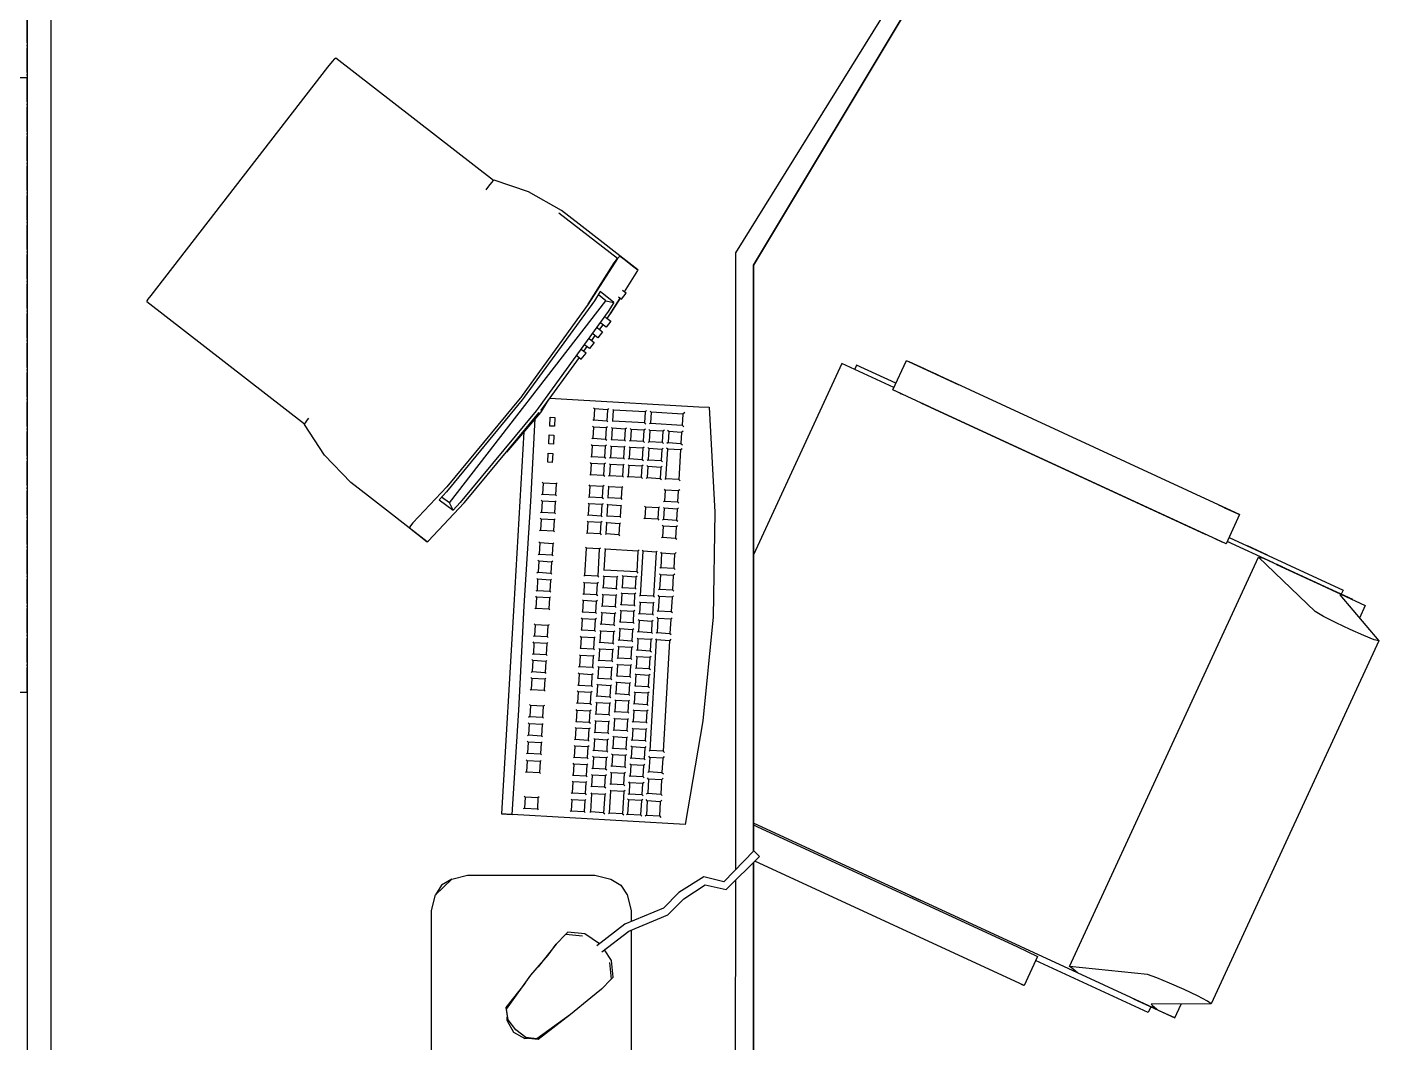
# Model space of a CAD drawing. Header units: millimetres. Extents: x -10810 to 173005, y -5940 to 37270.
# Drawn here: x 3737 to 4837, y 24105 to 24931 of the extents above; entities that cross this region are included whole.
import ezdxf

# ---------------------------------------------------------------- set-up
doc = ezdxf.new("R2010")
doc.units = ezdxf.units.MM
doc.linetypes.add('Штрих-пунктир', pattern=[24, 20, -1.5, 1, -1.5])
for name, color, linetype in [('Мебель', 130, 'Continuous'), ('Окна', 130, 'Continuous'), ('Стены', 40, 'Continuous')]:
    doc.layers.add(name, color=color, linetype=linetype)

# ---------------------------------------------------------------- blocks, each defined once
blk = doc.blocks.new('ms_34')
for p, q in [((1625.59047, 0), (-0.072024, 0)), ((1625.518368, -0.036336), (0, -0.036336)), ((24.951912, -19.634346), (1600.566246, -19.634346)), ((930.866862, -97.484784), (831.346608, -225.857166)), ((931.390428, -97.484784), (930.866862, -97.484784)), ((932.780886, -98.330214), (931.390428, -97.484784)), ((935.851764, -100.625898), (932.780886, -98.330214)), ((1121.43345, -244.43436), (935.851764, -100.625898)), ((805.918692, -241.982748), (830.804016, -225.817968)), ((830.804016, -225.817968), (831.229446, -225.788784)), ((831.229446, -225.788784), (832.320498, -226.42794)), ((832.320498, -226.42794), (834.660672, -228.169446)), ((834.660672, -228.169446), (836.019228, -229.222302)), ((783.796836, -263.453868), (805.918692, -241.982748)), ((1029.369162, -379.505256), (1128.882978, -251.13573)), ((1126.06788, -248.122218), (1121.43345, -244.43436)), ((1128.31578, -250.147248), (1126.06788, -248.122218)), ((1128.882978, -251.13573), (1128.31578, -250.147248)), ((772.640994, -277.845096), (783.796836, -263.453868)), ((735.613776, -325.643064), (772.640994, -277.845096)), ((746.770908, -311.25126), (735.613776, -325.643064)), ((747.244122, -311.218362), (746.770908, -311.25126)), ((748.457196, -311.929038), (747.244122, -311.218362)), ((751.05915, -313.865664), (748.457196, -311.929038)), ((780.336282, -341.607), (751.05915, -313.865664)), ((302.078964, -329.07486), (435.579228, -329.07486)), ((435.579228, -329.07486), (448.366998, -332.330418)), ((735.613776, -325.643064), (735.9036, -326.2476)), ((735.9036, -326.2476), (767.143968, -355.696392)), ((448.366998, -332.330418), (461.036754, -345.553212)), ((456.254628, -337.340646), (448.366998, -332.330418)), ((461.036754, -345.553212), (456.254628, -337.340646)), ((769.781256, -335.325624), (761.330364, -346.64841)), ((767.290452, -343.693542), (771.913146, -337.314894)), ((776.157762, -341.275122), (769.781256, -335.325624)), ((461.036754, -345.553212), (464.506674, -358.415226)), ((761.330364, -346.64841), (767.290452, -343.693542)), ((767.474988, -352.475454), (761.330364, -346.64841)), ((767.290452, -343.693542), (931.463382, -470.912652)), ((850.924872, -402.864936), (776.157762, -341.275122)), ((852.290298, -401.184372), (780.336282, -341.607)), ((464.506674, -358.415226), (464.506674, -461.908722)), ((767.143968, -355.696392), (769.037106, -357.30486)), ((842.084172, -414.268974), (767.474988, -352.475454)), ((769.037106, -357.30486), (840.455244, -416.467956)), ((1024.656486, -375.398544), (1021.810344, -373.19298)), ((1020.113466, -408.121206), (1029.569004, -379.988196)), ((1027.8255, -377.934552), (1024.656486, -375.398544)), ((1029.288912, -379.311276), (1027.8255, -377.934552)), ((1029.569004, -379.988196), (1029.288912, -379.311276)), ((336.776664, -395.78562), (331.669092, -405.080226)), ((346.03422, -390.60831), (336.776664, -395.78562)), ((338.738682, -397.731972), (346.85712, -391.425138)), ((349.063824, -390.676122), (346.03422, -390.60831)), ((349.011324, -390.684414), (346.086072, -390.659814)), ((346.17162, -390.744786), (348.968268, -390.69672)), ((346.29879, -390.870666), (348.929286, -390.69672)), ((356.749536, -389.519124), (346.49298, -391.0635)), ((346.85712, -391.425138), (355.371738, -390.084462)), ((355.371738, -390.084462), (383.130168, -409.884456)), ((376.326012, -405.031014), (356.749536, -389.519124)), ((505.556562, -535.352328), (513.714552, -394.650078)), ((514.209366, -386.117082), (513.714552, -394.650078)), ((513.714552, -394.650078), (598.521426, -400.058274)), ((513.755322, -393.947412), (514.209366, -386.117082)), ((683.880756, -395.937252), (514.209366, -386.117082)), ((824.940204, -404.122926), (683.880756, -395.937252)), ((840.725472, -417.686748), (808.474872, -389.974884)), ((330.660654, -415.801908), (331.933308, -405.34287)), ((331.217052, -414.743046), (332.49171, -405.897048)), ((331.669092, -405.080226), (331.711866, -407.167344)), ((331.711866, -407.167344), (331.720662, -405.132012)), ((331.717728, -407.113554), (331.80621, -405.216984)), ((332.49171, -405.897048), (338.738682, -397.731972)), ((518.95344, -404.657364), (518.31708, -403.750134)), ((518.95344, -404.657364), (518.343186, -415.182498)), ((527.919744, -405.176928), (518.95344, -404.657364)), ((527.30949, -415.702344), (527.919744, -405.176928)), ((527.919744, -405.176928), (528.706956, -404.397012)), ((548.531556, -406.37169), (547.89462, -405.464172)), ((548.531556, -406.37169), (547.921302, -416.896824)), ((557.497572, -406.891536), (548.531556, -406.37169)), ((556.887318, -417.41667), (557.497572, -406.891536)), ((557.497572, -406.891536), (558.285354, -406.11048)), ((563.70063, -407.25117), (563.063694, -406.343082)), ((598.521426, -400.058274), (683.381508, -404.548362)), ((683.381508, -404.548362), (768.192528, -409.887888)), ((853.13616, -404.578116), (850.924872, -402.864936)), ((852.885102, -401.645568), (852.290298, -401.184372)), ((853.772448, -402.332784), (852.885102, -401.645568)), ((931.44078, -461.60517), (853.13616, -404.578116)), ((854.403594, -402.822018), (853.772448, -402.332784)), ((928.715946, -456.58722), (854.403594, -402.822018)), ((351.10488, -442.147926), (330.660654, -415.801908)), ((351.10488, -442.147926), (331.217052, -414.743046)), ((383.130168, -409.884456), (399.280074, -423.97671)), ((408.387066, -430.43547), (389.838624, -415.737822)), ((518.343186, -415.182498), (517.61484, -415.959552)), ((527.30949, -415.702344), (518.343186, -415.182498)), ((527.995632, -416.561226), (527.30949, -415.702344)), ((547.921302, -416.896824), (547.192386, -417.674448)), ((556.887318, -417.41667), (547.921302, -416.896824)), ((557.574036, -418.276122), (556.887318, -417.41667)), ((563.09037, -417.775728), (562.361454, -418.553352)), ((563.70063, -407.25117), (563.09037, -417.775728)), ((572.056392, -418.295574), (563.09037, -417.775728)), ((572.666646, -407.770446), (563.70063, -407.25117)), ((572.056392, -418.295574), (572.666646, -407.770446)), ((572.666646, -407.770446), (573.454428, -406.98996)), ((578.45478, -408.106044), (577.818204, -407.197956)), ((578.45478, -408.106044), (577.844526, -418.631172)), ((587.421084, -408.62589), (578.45478, -408.106044)), ((586.81083, -419.155026), (587.421084, -408.62589)), ((587.421084, -408.62589), (588.208866, -407.844834)), ((593.382168, -408.970932), (592.745304, -408.063414)), ((593.382168, -408.970932), (592.771914, -419.49606)), ((602.348184, -409.490778), (593.382168, -408.970932)), ((601.73793, -420.015912), (602.348184, -409.490778)), ((602.348184, -409.490778), (603.135966, -408.710292)), ((615.461682, -410.250666), (614.825394, -409.343724)), ((615.461682, -410.250666), (614.851428, -420.7758)), ((624.427986, -410.77023), (615.461682, -410.250666)), ((623.817732, -421.295646), (624.427986, -410.77023)), ((624.427986, -410.77023), (625.215486, -409.990026)), ((629.939604, -411.090378), (629.30331, -410.182572)), ((629.939604, -411.090378), (629.32935, -421.614936)), ((638.906052, -411.609366), (629.939604, -411.090378)), ((638.295792, -422.1345), (638.906052, -411.609366)), ((638.906052, -411.609366), (639.69312, -410.82888)), ((644.452428, -411.93123), (643.815852, -411.02343)), ((644.452428, -411.93123), (643.842174, -422.456364)), ((653.418444, -412.450794), (644.452428, -411.93123)), ((652.80819, -422.975922), (653.418444, -412.450794)), ((653.418444, -412.450794), (654.205656, -411.670308)), ((659.06868, -412.778382), (658.432104, -411.870864)), ((659.06868, -412.778382), (658.458426, -423.30351)), ((668.034696, -413.298228), (659.06868, -412.778382)), ((667.424442, -423.822786), (668.034696, -413.298228)), ((668.034696, -413.298228), (668.821908, -412.517742)), ((681.563046, -414.082146), (680.926182, -413.174346)), ((681.563046, -414.082146), (680.952786, -424.60728)), ((690.529062, -414.60171), (681.563046, -414.082146)), ((689.918802, -425.126556), (690.529062, -414.60171)), ((690.529062, -414.60171), (691.316556, -413.820648)), ((696.041106, -414.921288), (695.404098, -414.013482)), ((696.041106, -414.921288), (695.430852, -425.446416)), ((705.007122, -415.440846), (696.041106, -414.921288)), ((704.396868, -425.96598), (705.007122, -415.440846)), ((705.007122, -415.440846), (705.794622, -414.65979)), ((710.691834, -415.77015), (710.05497, -414.862638)), ((710.691834, -415.77015), (710.08158, -426.295284)), ((719.65785, -416.290002), (710.691834, -415.77015)), ((719.047596, -426.81513), (719.65785, -416.290002)), ((719.65785, -416.290002), (720.44535, -415.50894)), ((725.584314, -416.633322), (724.94745, -415.725522)), ((725.584314, -416.633322), (724.97406, -427.158456)), ((734.550618, -417.152886), (725.584314, -416.633322)), ((733.940364, -427.678302), (734.550618, -417.152886)), ((734.550618, -417.152886), (735.3384, -416.371824)), ((744.965604, -417.756558), (744.329022, -416.849328)), ((744.965604, -417.756558), (744.355344, -428.281692)), ((753.931902, -418.276122), (744.965604, -417.756558)), ((753.931902, -418.276122), (754.719114, -417.495636)), ((759.58185, -418.60371), (758.945274, -417.696192)), ((768.192528, -409.887888), (835.75344, -413.41467)), ((840.455244, -416.467956), (840.660666, -416.62674)), ((841.37106, -418.187142), (840.725472, -417.686748)), ((844.295598, -415.982724), (842.084172, -414.268974)), ((842.56053, -418.099308), (842.374566, -417.955116)), ((922.75815, -472.805214), (844.295598, -415.982724)), ((1004.832456, -434.898666), (1020.113466, -408.121206)), ((399.280074, -423.97671), (408.387066, -430.43547)), ((572.743104, -419.155026), (572.056392, -418.295574)), ((577.844526, -418.631172), (577.115682, -419.408802)), ((586.81083, -419.155026), (577.844526, -418.631172)), ((587.497614, -420.015912), (586.81083, -419.155026)), ((592.771914, -419.49606), (592.042926, -420.27369)), ((601.73793, -420.015912), (592.771914, -419.49606)), ((602.424576, -420.875358), (601.73793, -420.015912)), ((614.851428, -420.7758), (614.122866, -421.553424)), ((623.817732, -421.295646), (614.851428, -420.7758)), ((624.504234, -422.154522), (623.817732, -421.295646)), ((629.32935, -421.614936), (628.600788, -422.39256)), ((638.295792, -422.1345), (629.32935, -421.614936)), ((638.982156, -422.993664), (638.295792, -422.1345)), ((643.842174, -422.456364), (643.113612, -423.2337)), ((652.80819, -422.975922), (643.842174, -422.456364)), ((653.494692, -423.835092), (652.80819, -422.975922)), ((658.458426, -423.30351), (657.729864, -424.080564)), ((667.424442, -423.822786), (658.458426, -423.30351)), ((668.1108, -424.681668), (667.424442, -423.822786)), ((680.952786, -424.60728), (680.223942, -425.384904)), ((689.918802, -425.126556), (680.952786, -424.60728)), ((690.605592, -425.986008), (689.918802, -425.126556)), ((695.430852, -425.446416), (694.701864, -426.223758)), ((704.396868, -425.96598), (695.430852, -425.446416)), ((705.083514, -426.825714), (704.396868, -425.96598)), ((710.08158, -426.295284), (709.35273, -427.072908)), ((719.047596, -426.81513), (710.08158, -426.295284)), ((719.734242, -427.678302), (719.047596, -426.81513)), ((724.97406, -427.158456), (724.245072, -427.93608)), ((733.940364, -427.678302), (724.97406, -427.158456)), ((734.62701, -428.537754), (733.940364, -427.678302)), ((744.355344, -428.281692), (743.626788, -429.058746)), ((753.321648, -428.801538), (744.355344, -428.281692)), ((753.321648, -428.801538), (753.931902, -418.276122)), ((754.00815, -429.66042), (753.321648, -428.801538)), ((759.58185, -418.60371), (758.971596, -429.128838)), ((768.548154, -419.123556), (759.58185, -418.60371)), ((767.9379, -429.64869), (768.548154, -419.123556)), ((768.548154, -419.123556), (769.335654, -418.34307)), ((774.232578, -419.45286), (773.596002, -418.54563)), ((774.232578, -419.45286), (773.622324, -429.977994)), ((783.198882, -419.972424), (774.232578, -419.45286)), ((782.588628, -430.49784), (783.198882, -419.972424)), ((783.198882, -419.972424), (783.986094, -419.191932)), ((800.054886, -427.338984), (800.27175, -423.600774)), ((807.311154, -427.759554), (800.054886, -427.338984)), ((800.27175, -423.600774), (807.528018, -424.021344)), ((807.528018, -424.021344), (807.311154, -427.759554)), ((814.913178, -428.200152), (815.129898, -424.461366)), ((822.169302, -428.620434), (814.913178, -428.200152)), ((815.129898, -424.461366), (822.386172, -424.882224)), ((822.386172, -424.882224), (822.169302, -428.620434)), ((829.425576, -429.041004), (829.64244, -425.302794)), ((829.64244, -425.302794), (836.898708, -425.723364)), ((836.898708, -425.723364), (836.681844, -429.461862)), ((851.201676, -424.351218), (841.37106, -418.187142)), ((885.444402, -449.125962), (842.56053, -418.099308)), ((852.423048, -425.2347), (851.34816, -443.776134)), ((408.387066, -430.43547), (416.399718, -438.38625)), ((416.399718, -438.38625), (414.933156, -451.966386)), ((418.041516, -440.015034), (416.399718, -438.38625)), ((758.971596, -429.128838), (758.243034, -429.905892)), ((767.9379, -429.64869), (758.971596, -429.128838)), ((768.624402, -430.507566), (767.9379, -429.64869)), ((773.622324, -429.977994), (772.893762, -430.755618)), ((782.588628, -430.49784), (773.622324, -429.977994)), ((783.27513, -431.356716), (782.588628, -430.49784)), ((836.681844, -429.461862), (829.425576, -429.041004)), ((965.834856, -480.38607), (1002.893544, -432.614712)), ((993.833826, -449.085906), (1004.832456, -434.898666)), ((364.677858, -458.835984), (351.10488, -442.147926)), ((416.747478, -453.767112), (418.041516, -440.015034)), ((516.749742, -442.666344), (516.139482, -453.19176)), ((516.749742, -442.666344), (516.2379, -441.937068)), ((525.71604, -443.18619), (516.749742, -442.666344)), ((525.105786, -453.711324), (525.71604, -443.18619)), ((525.71604, -443.18619), (526.327728, -442.579656)), ((531.295896, -443.509488), (530.685642, -454.034328)), ((531.295896, -443.509488), (530.802582, -442.805958)), ((540.2622, -444.029334), (531.295896, -443.509488)), ((539.65194, -454.553892), (540.2622, -444.029334)), ((540.2622, -444.029334), (540.871884, -443.424798)), ((545.842122, -444.352914), (545.231868, -454.877472)), ((545.842122, -444.352914), (545.350242, -443.651394)), ((554.808426, -444.871902), (545.842122, -444.352914)), ((554.198172, -455.397036), (554.808426, -444.871902)), ((554.808426, -444.871902), (555.416322, -444.269658)), ((560.388282, -445.195488), (559.778022, -455.720616)), ((560.388282, -445.195488), (559.897902, -444.496254)), ((569.35458, -445.715046), (560.388282, -445.195488)), ((568.744326, -456.24018), (569.35458, -445.715046)), ((569.35458, -445.715046), (569.960478, -445.114518)), ((574.934508, -446.038632), (574.324248, -456.56376)), ((574.934508, -446.038632), (574.445844, -445.341972)), ((583.900812, -446.55819), (574.934508, -446.038632)), ((583.290552, -457.083324), (583.900812, -446.55819)), ((583.900812, -446.55819), (584.504916, -445.959378)), ((589.480734, -446.881776), (588.87048, -457.406904)), ((589.480734, -446.881776), (588.993504, -446.187402)), ((598.447038, -447.401334), (589.480734, -446.881776)), ((597.836778, -457.92675), (598.447038, -447.401334)), ((598.447038, -447.401334), (599.04642, -446.807388)), ((604.540158, -447.754674), (603.929904, -458.279232)), ((604.540158, -447.754674), (604.060224, -447.070314)), ((613.506462, -448.27452), (604.540158, -447.754674)), ((612.896202, -458.799078), (613.506462, -448.27452)), ((613.506462, -448.27452), (614.096832, -447.689154)), ((619.043544, -448.594956), (618.433284, -459.120084)), ((619.043544, -448.594956), (618.56718, -447.91575)), ((628.009842, -449.114802), (619.043544, -448.594956)), ((627.399588, -459.63993), (628.009842, -449.114802)), ((628.009842, -449.114802), (628.600218, -448.530006)), ((634.103394, -449.468136), (633.49314, -459.994416)), ((634.103394, -449.468136), (633.626748, -448.78893)), ((643.069698, -449.9877), (634.103394, -449.468136)), ((642.459438, -460.512258), (643.069698, -449.9877)), ((643.069698, -449.9877), (643.659642, -449.402904)), ((649.120044, -450.338178), (648.50979, -460.866738)), ((649.120044, -450.338178), (648.643686, -449.658966)), ((658.086348, -450.857736), (649.120044, -450.338178)), ((657.476094, -461.383152), (658.086348, -450.857736)), ((658.086348, -450.857736), (658.676436, -450.273228)), ((664.008378, -451.201344), (663.532308, -450.522138)), ((851.34816, -443.776134), (845.383074, -546.655086)), ((886.661484, -447.555546), (884.013036, -450.97218)), ((956.773566, -496.858692), (993.833826, -449.085906)), ((371.690658, -467.405322), (364.677858, -458.835984)), ((408.686184, -465.709596), (416.747478, -453.767112)), ((464.506674, -461.908722), (461.042904, -474.880602)), ((515.215446, -469.130802), (515.8257, -458.605674)), ((516.139482, -453.19176), (515.244198, -454.146198)), ((515.8257, -458.605674), (515.317728, -457.881546)), ((515.8257, -458.605674), (530.635572, -459.46398)), ((525.105786, -453.711324), (516.139482, -453.19176)), ((525.921966, -454.732704), (525.105786, -453.711324)), ((530.685642, -454.034328), (529.829622, -454.947)), ((530.0256, -469.989396), (530.635572, -459.46398)), ((530.635572, -459.46398), (531.28917, -458.887482)), ((539.65194, -454.553892), (530.685642, -454.034328)), ((536.777976, -459.377862), (536.167716, -469.903278)), ((536.777976, -459.377862), (536.293104, -458.686638)), ((545.744274, -459.897714), (536.777976, -459.377862)), ((540.449736, -455.552964), (539.65194, -454.553892)), ((545.231868, -454.877472), (544.385508, -455.780412)), ((545.13402, -470.422272), (545.744274, -459.897714)), ((554.198172, -455.397036), (545.231868, -454.877472)), ((545.744274, -459.897714), (546.343662, -459.303474)), ((551.390076, -460.226442), (550.779822, -470.751)), ((551.390076, -460.226442), (550.93746, -459.579564)), ((560.356092, -460.746288), (551.390076, -460.226442)), ((554.99418, -456.393816), (554.198172, -455.397036)), ((559.778022, -455.720616), (558.93345, -456.62184)), ((559.745838, -471.270852), (560.356092, -460.746288)), ((568.744326, -456.24018), (559.778022, -455.720616)), ((560.356092, -460.746288), (560.915352, -460.190106)), ((565.954686, -461.069016), (565.344432, -471.594144)), ((565.954686, -461.069016), (565.503576, -460.42557)), ((574.92099, -461.588862), (565.954686, -461.069016)), ((569.538618, -457.234668), (568.744326, -456.24018)), ((574.324248, -456.56376), (573.481392, -457.467846)), ((574.31073, -472.11342), (574.92099, -461.588862)), ((583.290552, -457.083324), (574.324248, -456.56376)), ((574.92099, -461.588862), (575.478528, -461.036112)), ((580.688952, -461.922744), (580.07877, -472.447872)), ((580.688952, -461.922744), (580.239558, -461.28216)), ((589.654968, -462.442302), (580.688952, -461.922744)), ((584.083056, -458.075526), (583.290552, -457.083324)), ((588.87048, -457.406904), (588.029622, -458.303838)), ((597.836778, -457.92675), (588.87048, -457.406904)), ((589.654968, -462.442302), (590.210436, -461.892132)), ((598.624848, -458.912658), (597.836778, -457.92675)), ((603.929904, -458.279232), (603.097632, -459.167004)), ((612.896202, -458.799078), (603.929904, -458.279232)), ((613.670826, -459.768678), (612.896202, -458.799078)), ((618.433284, -459.120084), (617.613888, -459.994416)), ((627.399588, -459.63993), (618.433284, -459.120084)), ((628.171638, -460.606098), (627.399588, -459.63993)), ((633.49314, -459.994416), (632.6736, -460.866738)), ((642.459438, -460.512258), (633.49314, -459.994416)), ((643.231056, -461.478714), (642.459438, -460.512258)), ((648.50979, -460.866738), (647.690394, -461.737638)), ((657.476094, -461.383152), (648.50979, -460.866738)), ((658.247712, -462.34932), (657.476094, -461.383152)), ((663.398124, -461.726478), (662.57901, -462.599946)), ((664.008378, -451.201344), (663.398124, -461.726478)), ((672.364428, -462.246036), (663.398124, -461.726478)), ((672.974682, -451.720908), (664.008378, -451.201344)), ((672.364428, -462.246036), (672.974682, -451.720908)), ((672.974682, -451.720908), (673.564482, -451.136112)), ((678.682998, -452.051358), (678.072738, -462.576486)), ((678.682998, -452.051358), (678.206922, -451.37301)), ((687.649296, -452.571204), (678.682998, -452.051358)), ((687.039042, -463.096332), (687.649296, -452.571204)), ((687.649296, -452.571204), (688.246248, -451.979256)), ((693.229152, -452.894502), (692.618892, -463.419918)), ((693.229152, -452.894502), (692.743638, -452.202702)), ((702.195456, -453.414348), (693.229152, -452.894502)), ((701.585196, -463.939476), (702.195456, -453.414348)), ((702.195456, -453.414348), (702.797844, -452.817252)), ((707.49321, -464.281656), (708.103464, -453.757098)), ((708.103464, -453.757098), (707.617092, -453.06387)), ((708.103464, -453.757098), (730.346202, -455.046276)), ((729.735948, -465.570834), (730.346202, -455.046276)), ((730.346202, -455.046276), (730.851318, -454.443168)), ((742.7619, -455.76582), (742.15164, -466.290378)), ((742.7619, -455.76582), (742.275384, -455.072022)), ((751.728204, -456.285384), (742.7619, -455.76582)), ((751.117944, -466.809942), (751.728204, -456.285384)), ((751.728204, -456.285384), (752.331162, -455.687718)), ((757.374576, -456.612396), (756.764316, -467.13753)), ((757.374576, -456.612396), (756.887772, -455.918598)), ((766.340874, -457.13196), (757.374576, -456.612396)), ((765.73062, -467.657376), (766.340874, -457.13196)), ((766.340874, -457.13196), (766.947696, -456.530286)), ((772.129152, -457.467846), (771.518898, -467.992404)), ((772.129152, -457.467846), (771.629904, -456.756024)), ((781.095456, -457.986834), (772.129152, -457.467846)), ((780.485202, -468.51225), (781.095456, -457.986834)), ((781.095456, -457.986834), (781.734036, -457.35426)), ((790.35945, -458.524134), (789.749196, -469.04955)), ((790.35945, -458.524134), (789.842892, -457.787706)), ((799.325754, -459.04398), (790.35945, -458.524134)), ((798.715494, -469.568538), (799.325754, -459.04398)), ((799.325754, -459.04398), (799.967052, -458.408262)), ((804.972126, -459.370998), (804.361866, -469.896126)), ((804.972126, -459.370998), (804.454134, -458.631996)), ((813.93843, -459.890556), (804.972126, -459.370998)), ((813.32817, -470.415978), (813.93843, -459.890556)), ((813.93843, -459.890556), (814.581726, -459.253122)), ((819.726846, -460.226442), (819.116592, -470.751)), ((819.726846, -460.226442), (819.206856, -459.485154)), ((828.692868, -460.746288), (819.726846, -460.226442)), ((828.082896, -471.270852), (828.692868, -460.746288)), ((828.692868, -460.746288), (829.338312, -460.10628)), ((834.600876, -461.088468), (833.99091, -471.613602)), ((834.600876, -461.088468), (834.079458, -460.344888)), ((843.56718, -461.608032), (834.600876, -461.088468)), ((842.956926, -472.13316), (843.56718, -461.608032)), ((843.56718, -461.608032), (844.214628, -460.96659)), ((884.013036, -450.97218), (888.92727, -454.77963)), ((888.92727, -454.77963), (891.694878, -451.208784)), ((894.242334, -455.490876), (890.483808, -452.771478)), ((892.591956, -457.619478), (895.449402, -453.933906)), ((897.506334, -461.427498), (892.591956, -457.619478)), ((900.483084, -457.587438), (897.506334, -461.427498)), ((903.29175, -462.03804), (899.282028, -459.13725)), ((901.416204, -464.457612), (904.488372, -460.494804)), ((965.834856, -480.38607), (928.715946, -456.58722)), ((928.715946, -456.58722), (962.311218, -477.566532)), ((938.951112, -466.395096), (931.44078, -461.60517)), ((379.703382, -475.355244), (371.690658, -467.405322)), ((395.089458, -475.58613), (403.591134, -469.755078)), ((401.963424, -467.623332), (418.784808, -489.651492)), ((424.418022, -486.385632), (406.969068, -463.453104)), ((515.215446, -469.130802), (514.324806, -470.080662)), ((530.0256, -469.989396), (515.215446, -469.130802)), ((530.927394, -470.993046), (530.0256, -469.989396)), ((536.167716, -469.903278), (535.308408, -470.819664)), ((545.13402, -470.422272), (536.167716, -469.903278)), ((545.92209, -471.409038), (545.13402, -470.422272)), ((550.779822, -470.751), (549.98088, -471.601872)), ((559.745838, -471.270852), (550.779822, -470.751)), ((560.496996, -472.210122), (559.745838, -471.270852)), ((565.344432, -471.594144), (564.54756, -472.447872)), ((574.31073, -472.11342), (565.344432, -471.594144)), ((575.060178, -473.05155), (574.31073, -472.11342)), ((580.07877, -472.447872), (579.28362, -473.295882)), ((589.045002, -472.967724), (580.07877, -472.447872)), ((589.045002, -472.967724), (589.654968, -462.442302)), ((589.79244, -473.903274), (589.045002, -472.967724)), ((595.59231, -462.786486), (594.98205, -473.313336)), ((595.59231, -462.786486), (595.144704, -462.148194)), ((604.558614, -463.30605), (595.59231, -462.786486)), ((603.948354, -473.831178), (604.558614, -463.30605)), ((604.558614, -463.30605), (605.10378, -462.765888)), ((610.157202, -463.630776), (609.546948, -474.15762)), ((610.157202, -463.630776), (609.720756, -463.008504)), ((619.123506, -464.150334), (610.157202, -463.630776)), ((618.513252, -474.67575), (619.123506, -464.150334)), ((619.123506, -464.150334), (619.655226, -463.623048)), ((624.721956, -464.47506), (624.111984, -475.000194)), ((624.721956, -464.47506), (624.292662, -463.862802)), ((633.68826, -464.994912), (624.721956, -464.47506)), ((633.078006, -475.51947), (633.68826, -464.994912)), ((633.68826, -464.994912), (634.21998, -464.467908)), ((639.24465, -465.316488), (638.634396, -475.841622)), ((639.24465, -465.316488), (638.8155, -464.7048)), ((648.210666, -465.836052), (639.24465, -465.316488)), ((647.600412, -476.361468), (648.210666, -465.836052)), ((648.210666, -465.836052), (648.742104, -465.309336)), ((653.80926, -466.160778), (653.199006, -476.685906)), ((653.80926, -466.160778), (653.380392, -465.54909)), ((662.775564, -466.680624), (653.80926, -466.160778)), ((662.16531, -477.205758), (662.775564, -466.680624)), ((662.775564, -466.680624), (663.307002, -466.153626)), ((668.670414, -467.022228), (668.06016, -477.547362)), ((668.670414, -467.022228), (668.241546, -466.410546)), ((677.636718, -467.541792), (668.670414, -467.022228)), ((673.136184, -463.211634), (672.364428, -462.246036)), ((677.026464, -478.066926), (677.636718, -467.541792)), ((678.072738, -462.576486), (677.253774, -463.450242)), ((677.636718, -467.541792), (678.167868, -467.015076)), ((687.039042, -463.096332), (678.072738, -462.576486)), ((683.404686, -467.875962), (682.794426, -478.40109)), ((683.404686, -467.875962), (682.973526, -467.261124)), ((692.37099, -468.39552), (683.404686, -467.875962)), ((687.817386, -464.070798), (687.039042, -463.096332)), ((691.76073, -478.920654), (692.37099, -468.39552)), ((692.618892, -463.419918), (691.788912, -464.305116)), ((692.37099, -468.39552), (692.914722, -467.856504)), ((701.585196, -463.939476), (692.618892, -463.419918)), ((698.26584, -468.73713), (697.65558, -479.262258)), ((698.26584, -468.73713), (697.823238, -468.105984)), ((707.232144, -469.256976), (698.26584, -468.73713)), ((702.376128, -464.92968), (701.585196, -463.939476)), ((706.621884, -479.782104), (707.232144, -469.256976)), ((707.49321, -464.281656), (706.653498, -465.177726)), ((707.232144, -469.256976), (707.787036, -468.7068)), ((729.735948, -465.570834), (707.49321, -464.281656)), ((711.00912, -496.057038), (712.545204, -469.568538)), ((712.545204, -469.568538), (712.21032, -469.087602)), ((712.545204, -469.568538), (729.522372, -470.549016)), ((727.994586, -496.899606), (729.522372, -470.549016)), ((729.522372, -470.549016), (729.896736, -470.13531)), ((730.38168, -466.55331), (729.735948, -465.570834)), ((741.263154, -481.616592), (741.873408, -471.091464)), ((742.15164, -466.290378), (741.311502, -467.186742)), ((741.873408, -471.091464), (741.55812, -470.641998)), ((741.873408, -471.091464), (750.839712, -471.613602)), ((751.117944, -466.809942), (742.15164, -466.290378)), ((750.229452, -482.136444), (750.839712, -471.613602)), ((750.839712, -471.613602), (751.23024, -471.224502)), ((751.90959, -467.800716), (751.117944, -466.809942)), ((755.875824, -482.464032), (756.486084, -471.93861)), ((756.764316, -467.13753), (755.92389, -468.034176)), ((756.486084, -471.93861), (756.170796, -471.489432)), ((756.486084, -471.93861), (765.452388, -472.458462)), ((765.73062, -467.657376), (756.764316, -467.13753)), ((764.842128, -482.98302), (765.452388, -472.458462)), ((765.452388, -472.458462), (765.84606, -472.068216)), ((766.526412, -468.653298), (765.73062, -467.657376)), ((770.630262, -483.322338), (771.240522, -472.793484)), ((771.518898, -467.992404), (770.663736, -468.904782)), ((771.240522, -472.793484), (770.912364, -472.325994)), ((771.240522, -472.793484), (780.206826, -473.313336)), ((780.485202, -468.51225), (771.518898, -467.992404)), ((780.206826, -473.313336), (780.637548, -472.886184)), ((781.315182, -469.55109), (780.485202, -468.51225)), ((789.749196, -469.04955), (788.849688, -470.008566)), ((798.715494, -469.568538), (789.749196, -469.04955)), ((799.564794, -470.631984), (798.715494, -469.568538)), ((804.361866, -469.896126), (803.45979, -470.858292)), ((813.32817, -470.415978), (804.361866, -469.896126)), ((814.17918, -471.481704), (813.32817, -470.415978)), ((819.116592, -470.751), (818.212512, -471.715452)), ((828.082896, -471.270852), (819.116592, -470.751)), ((828.935766, -472.33887), (828.082896, -471.270852)), ((833.99091, -471.613602), (833.08482, -472.57977)), ((842.956926, -472.13316), (833.99091, -471.613602)), ((843.8118, -473.203182), (842.956926, -472.13316)), ((906.330444, -468.265344), (901.416204, -464.457612)), ((909.522054, -464.148048), (906.330444, -468.265344)), ((912.089682, -468.403818), (908.331156, -465.684414)), ((909.995268, -471.10548), (913.276434, -466.8726)), ((914.909508, -474.913506), (909.995268, -471.10548)), ((918.31026, -470.526696), (914.909508, -474.913506)), ((917.131662, -472.046472), (919.52691, -473.73648)), ((930.09267, -477.400308), (922.75815, -472.805214)), ((930.09267, -477.400308), (938.951112, -466.395096)), ((931.463382, -470.912652), (930.09267, -477.400308)), ((931.463382, -470.912652), (936.500358, -464.831832)), ((393.274854, -473.785686), (379.703382, -475.355244)), ((379.703382, -475.355244), (381.34482, -476.98431)), ((381.34482, -476.98431), (395.089458, -475.58613)), ((456.286242, -483.195306), (448.408626, -488.291646)), ((461.042904, -474.880602), (456.286242, -483.195306)), ((514.326594, -484.456734), (514.936854, -473.932176)), ((514.936854, -473.932176), (514.394544, -473.163414)), ((514.936854, -473.932176), (532.93476, -474.975018)), ((532.324506, -485.499576), (532.93476, -474.975018)), ((532.93476, -474.975018), (533.6262, -474.369912)), ((538.633344, -474.863148), (538.02309, -485.388282)), ((538.633344, -474.863148), (538.112424, -474.120714)), ((547.599366, -475.383), (538.633344, -474.863148)), ((546.989106, -485.908704), (547.599366, -475.383)), ((547.599366, -475.383), (548.222778, -474.76473)), ((553.245162, -475.709724), (552.634908, -486.235146)), ((553.245162, -475.709724), (552.772878, -475.0371)), ((562.211466, -476.229576), (553.245162, -475.709724)), ((561.601212, -486.754704), (562.211466, -476.229576)), ((562.211466, -476.229576), (562.795044, -475.651362)), ((567.809772, -476.554014), (567.199518, -487.07943)), ((567.809772, -476.554014), (567.339276, -475.883388)), ((576.776076, -477.07386), (567.809772, -476.554014)), ((576.165822, -487.598994), (576.776076, -477.07386)), ((576.776076, -477.07386), (577.35765, -476.497368)), ((582.544044, -477.407742), (581.933784, -487.933164)), ((582.544044, -477.407742), (582.075048, -476.739408)), ((591.510342, -477.927594), (582.544044, -477.407742)), ((590.900088, -488.452722), (591.510342, -477.927594)), ((591.510342, -477.927594), (592.089846, -477.353382)), ((594.98205, -473.313336), (594.189264, -474.15762)), ((603.948354, -473.831178), (594.98205, -473.313336)), ((597.447684, -478.27206), (596.837424, -488.796618)), ((597.447684, -478.27206), (596.982192, -477.608304)), ((606.4137, -478.791336), (597.447684, -478.27206)), ((604.686072, -474.754716), (603.948354, -473.831178)), ((605.80344, -489.316464), (606.4137, -478.791336)), ((606.4137, -478.791336), (606.98061, -478.22943)), ((609.546948, -474.15762), (608.767746, -474.987318)), ((618.513252, -474.67575), (609.546948, -474.15762)), ((612.012294, -479.115774), (611.402034, -489.64119)), ((612.012294, -479.115774), (611.558244, -478.468326)), ((620.978592, -479.63562), (612.012294, -479.115774)), ((619.238088, -475.583268), (618.513252, -474.67575)), ((620.368338, -490.160754), (620.978592, -479.63562)), ((620.978592, -479.63562), (621.531774, -479.087166)), ((624.111984, -475.000194), (623.34609, -475.817016)), ((633.078006, -475.51947), (624.111984, -475.000194)), ((626.57733, -479.960346), (625.967076, -490.48548)), ((626.57733, -479.960346), (626.134302, -479.328636)), ((635.543634, -480.47991), (626.57733, -479.960346)), ((633.79569, -476.418114), (633.078006, -475.51947)), ((634.933374, -491.004468), (635.543634, -480.47991)), ((635.543634, -480.47991), (636.089088, -479.939178)), ((638.634396, -475.841622), (637.87236, -476.654436)), ((647.600412, -476.361468), (638.634396, -475.841622)), ((641.099742, -480.801492), (640.489482, -491.326908)), ((641.099742, -480.801492), (640.659426, -480.174066)), ((650.06604, -481.321338), (641.099742, -480.801492)), ((648.318246, -477.259542), (647.600412, -476.361468)), ((649.455786, -491.846466), (650.06604, -481.321338)), ((650.06604, -481.321338), (650.611212, -480.781176)), ((653.199006, -476.685906), (652.43697, -477.498726)), ((662.16531, -477.205758), (653.199006, -476.685906)), ((655.664346, -481.646064), (655.054092, -492.171192)), ((655.664346, -481.646064), (655.224324, -481.018356)), ((664.63065, -482.165622), (655.664346, -481.646064)), ((662.88285, -478.103832), (662.16531, -477.205758)), ((664.020396, -492.690756), (664.63065, -482.165622)), ((664.63065, -482.165622), (665.17596, -481.625466)), ((668.06016, -477.547362), (667.298412, -478.359318)), ((677.026464, -478.066926), (668.06016, -477.547362)), ((670.525788, -482.507232), (669.915534, -493.03236)), ((670.525788, -482.507232), (670.085766, -481.879806)), ((679.491804, -483.027078), (670.525788, -482.507232)), ((677.74401, -478.964712), (677.026464, -478.066926)), ((678.88155, -493.552212), (679.491804, -483.027078)), ((679.491804, -483.027078), (680.037978, -482.485488)), ((682.794426, -478.40109), (682.030104, -479.216766)), ((691.76073, -478.920654), (682.794426, -478.40109)), ((684.586002, -483.322338), (683.975742, -493.846896)), ((684.586002, -483.322338), (684.142116, -482.688906)), ((693.552306, -483.842184), (684.586002, -483.322338)), ((692.490006, -479.833608), (691.76073, -478.920654)), ((692.942046, -494.366742), (693.552306, -483.842184)), ((693.552306, -483.842184), (694.111776, -483.287148)), ((697.65558, -479.262258), (696.87753, -480.092526)), ((706.621884, -479.782104), (697.65558, -479.262258)), ((698.4777, -484.312536), (698.001054, -483.63276)), ((707.364324, -480.711366), (706.621884, -479.782104)), ((741.263154, -481.616592), (740.631438, -482.290368)), ((750.229452, -482.136444), (741.263154, -481.616592)), ((750.824406, -482.88174), (750.229452, -482.136444)), ((755.875824, -482.464032), (755.243826, -483.137802)), ((764.842128, -482.98302), (755.875824, -482.464032)), ((765.44094, -483.732606), (764.842128, -482.98302)), ((770.630262, -483.322338), (769.98339, -484.008984)), ((779.596566, -483.842184), (770.630262, -483.322338)), ((779.596566, -483.842184), (780.206826, -473.313336)), ((780.22971, -484.631256), (779.596566, -483.842184)), ((789.470814, -473.85006), (788.86056, -484.375194)), ((789.470814, -473.85006), (788.989164, -473.163414)), ((798.437118, -474.369912), (789.470814, -473.85006)), ((797.826864, -484.89504), (798.437118, -474.369912)), ((798.437118, -474.369912), (799.041222, -473.770812)), ((804.08349, -474.697212), (803.473236, -485.222628)), ((804.08349, -474.697212), (803.595402, -474.001122)), ((813.049794, -475.217058), (804.08349, -474.697212)), ((812.43954, -485.741616), (813.049794, -475.217058)), ((813.049794, -475.217058), (813.656046, -474.61653)), ((818.83836, -475.552086), (818.2281, -486.077502)), ((818.83836, -475.552086), (818.348406, -474.85428)), ((827.804376, -476.071932), (818.83836, -475.552086)), ((827.194116, -486.597066), (827.804376, -476.071932)), ((827.804376, -476.071932), (828.412488, -475.469688)), ((832.2135, -502.265742), (833.703804, -476.564598)), ((833.703804, -476.564598), (833.31771, -476.128866)), ((833.703804, -476.564598), (842.66982, -477.08445)), ((841.179798, -502.785306), (842.66982, -477.08445)), ((842.66982, -477.08445), (843.137454, -476.670744)), ((919.52691, -473.73648), (933.641052, -482.615094)), ((933.641052, -482.615094), (920.840118, -474.530988)), ((934.70106, -481.245234), (932.753706, -483.757212)), ((932.753706, -483.757212), (937.66794, -487.565232)), ((962.311218, -477.566532), (965.834856, -480.38607)), ((967.773054, -482.669454), (964.512348, -486.875442)), ((965.834856, -480.38607), (967.461636, -481.917288)), ((967.461636, -481.917288), (967.773054, -482.669454)), ((419.614794, -491.609292), (302.03061, -491.609292)), ((418.784808, -489.651492), (432.262518, -521.441748)), ((437.657262, -517.794804), (424.418022, -486.385632)), ((435.582162, -491.609292), (426.619938, -491.609292)), ((448.408626, -488.291646), (435.582162, -491.609292)), ((514.326594, -484.456734), (513.394044, -485.45151)), ((514.083984, -488.644986), (513.428376, -487.709718)), ((514.083984, -488.644986), (513.473724, -499.170114)), ((525.781992, -489.323046), (514.083984, -488.644986)), ((532.324506, -485.499576), (514.326594, -484.456734)), ((525.171732, -499.84818), (525.781992, -489.323046)), ((525.781992, -489.323046), (526.495602, -488.549424)), ((530.558538, -489.7728), (529.947066, -488.901048)), ((530.558538, -489.7728), (529.948284, -500.298216)), ((539.524842, -490.292646), (530.558538, -489.7728)), ((533.261778, -486.543276), (532.324506, -485.499576)), ((538.02309, -485.388282), (537.116934, -486.35445)), ((546.989106, -485.908704), (538.02309, -485.388282)), ((538.914588, -500.817204), (539.524842, -490.292646)), ((539.524842, -490.292646), (540.254328, -489.569664)), ((545.170356, -490.619664), (544.560096, -501.144792)), ((545.170356, -490.619664), (544.621896, -489.837456)), ((554.13666, -491.139222), (545.170356, -490.619664)), ((547.815588, -486.942102), (546.989106, -485.908704)), ((552.634908, -486.235146), (551.80578, -487.119774)), ((561.601212, -486.754704), (552.634908, -486.235146)), ((553.5264, -501.664638), (554.13666, -491.139222)), ((554.13666, -491.139222), (554.78847, -490.495494)), ((559.735248, -491.463948), (559.124994, -501.988506)), ((559.735248, -491.463948), (559.213188, -490.719798)), ((568.70127, -491.983512), (559.735248, -491.463948)), ((562.374618, -487.723164), (561.601212, -486.754704)), ((567.199518, -487.07943), (566.378904, -487.954044)), ((576.165822, -487.598994), (567.199518, -487.07943)), ((568.091298, -502.508358), (568.70127, -491.983512)), ((568.70127, -491.983512), (569.346426, -491.343786)), ((574.469232, -492.317676), (573.858978, -502.84281)), ((574.469232, -492.317676), (573.948954, -491.575818)), ((583.435536, -492.83724), (574.469232, -492.317676)), ((576.937506, -488.564586), (576.165822, -487.598994)), ((581.933784, -487.933164), (581.114958, -488.806632)), ((590.900088, -488.452722), (581.933784, -487.933164)), ((582.825354, -503.362656), (583.435536, -492.83724)), ((583.435536, -492.83724), (584.078622, -492.199806)), ((589.372872, -493.181424), (588.762618, -503.706552)), ((589.372872, -493.181424), (588.854028, -492.441846)), ((598.339176, -493.700982), (589.372872, -493.181424)), ((591.66999, -489.416604), (590.900088, -488.452722)), ((596.837424, -488.796618), (596.02275, -489.665796)), ((605.80344, -489.316464), (596.837424, -488.796618)), ((597.728922, -504.226116), (598.339176, -493.700982)), ((598.339176, -493.700982), (598.97547, -493.0707)), ((603.93777, -494.025708), (603.327516, -504.550842)), ((603.93777, -494.025708), (603.427506, -493.297866)), ((612.903786, -494.545272), (603.93777, -494.025708)), ((606.56133, -490.265754), (605.80344, -489.316464)), ((611.402034, -489.64119), (610.601376, -490.495494)), ((620.368338, -490.160754), (611.402034, -489.64119)), ((612.293532, -505.074696), (612.903786, -494.545272)), ((612.903786, -494.545272), (613.526346, -493.928436)), ((618.502524, -494.869998), (617.892264, -505.394556)), ((618.502524, -494.869998), (618.003558, -494.158176)), ((627.468822, -495.389844), (618.502524, -494.869998)), ((621.113346, -491.093736), (620.368338, -490.160754)), ((625.967076, -490.48548), (625.179864, -491.326908)), ((634.933374, -491.004468), (625.967076, -490.48548)), ((627.468822, -495.389844), (628.077222, -494.786172)), ((635.665512, -491.92143), (634.933374, -491.004468)), ((640.489482, -491.326908), (639.714, -492.154026)), ((649.455786, -491.846466), (640.489482, -491.326908)), ((650.186208, -492.761136), (649.455786, -491.846466)), ((655.054092, -492.171192), (654.278898, -492.998028)), ((664.020396, -492.690756), (655.054092, -492.171192)), ((664.750812, -493.604856), (664.020396, -492.690756)), ((669.915534, -493.03236), (669.14034, -493.859196)), ((678.88155, -493.552212), (669.915534, -493.03236)), ((679.613112, -494.467452), (678.88155, -493.552212)), ((683.975742, -493.846896), (683.196114, -494.67888)), ((692.942046, -494.366742), (683.975742, -493.846896)), ((693.685914, -495.29772), (692.942046, -494.366742)), ((697.86744, -494.83767), (697.047618, -495.711996)), ((698.4777, -484.312536), (697.86744, -494.83767)), ((706.833744, -495.357516), (697.86744, -494.83767)), ((707.443998, -484.832382), (698.4777, -484.312536)), ((706.833744, -495.357516), (707.443998, -484.832382)), ((707.443998, -484.832382), (708.044244, -484.237578)), ((788.582184, -489.176562), (787.971924, -499.70169)), ((788.86056, -484.375194), (788.027142, -485.264688)), ((788.582184, -489.176562), (788.03787, -488.400654)), ((797.548626, -489.696126), (788.582184, -489.176562)), ((797.826864, -484.89504), (788.86056, -484.375194)), ((796.938372, -500.221254), (797.548626, -489.696126)), ((797.548626, -489.696126), (798.248436, -489.002328)), ((798.636678, -485.908704), (797.826864, -484.89504)), ((803.194998, -490.023708), (802.584744, -500.548272)), ((803.473236, -485.222628), (802.60806, -486.145308)), ((803.194998, -490.023708), (802.621362, -489.205746)), ((812.161302, -490.542702), (803.194998, -490.023708)), ((812.43954, -485.741616), (803.473236, -485.222628)), ((811.551048, -501.068118), (812.161302, -490.542702)), ((812.161302, -490.542702), (812.874984, -489.837456)), ((813.256074, -486.764148), (812.43954, -485.741616)), ((817.949436, -490.878582), (817.339182, -501.403716)), ((818.2281, -486.077502), (817.360638, -487.002468)), ((817.949436, -490.878582), (817.372944, -490.056612)), ((826.91574, -491.398434), (817.949436, -490.878582)), ((827.194116, -486.597066), (818.2281, -486.077502)), ((826.305486, -501.923562), (826.91574, -491.398434)), ((826.91574, -491.398434), (827.631426, -490.68861)), ((828.01266, -487.621884), (827.194116, -486.597066)), ((937.66794, -487.565232), (939.983514, -484.578042)), ((956.032704, -496.747974), (938.922642, -485.94675)), ((960.034278, -492.652134), (956.773566, -496.858692)), ((964.512348, -486.875442), (960.034278, -492.652134)), ((513.473724, -499.170114), (512.402628, -500.312238)), ((513.195132, -503.971482), (512.452482, -502.91262)), ((513.195132, -503.971482), (512.584878, -514.49604)), ((524.769186, -504.644682), (513.195132, -503.971482)), ((525.171732, -499.84818), (513.473724, -499.170114)), ((524.158932, -515.166954), (524.769186, -504.644682)), ((524.769186, -504.644682), (525.868104, -503.782656)), ((526.055862, -501.068118), (525.171732, -499.84818)), ((529.948284, -500.298216), (528.931044, -501.382542)), ((538.914588, -500.817204), (529.948284, -500.298216)), ((530.965446, -505.000878), (530.262066, -503.997804)), ((530.965446, -505.000878), (530.355192, -515.526012)), ((542.5395, -505.671792), (530.965446, -505.000878)), ((539.845062, -501.982212), (538.914588, -500.817204)), ((541.929246, -516.19692), (542.5395, -505.671792)), ((542.5395, -505.671792), (543.57834, -504.85554)), ((544.560096, -501.144792), (543.62025, -502.147866)), ((553.5264, -501.664638), (544.560096, -501.144792)), ((548.585772, -506.022264), (547.921014, -505.074696)), ((554.384778, -502.739238), (553.5264, -501.664638)), ((559.124994, -501.988506), (558.22413, -502.949526)), ((568.091298, -502.508358), (559.124994, -501.988506)), ((560.159754, -506.69289), (561.139152, -505.923558)), ((568.921638, -503.547768), (568.091298, -502.508358)), ((573.858978, -502.84281), (572.97807, -503.782656)), ((582.825354, -503.362656), (573.858978, -502.84281)), ((583.654116, -504.40035), (582.825354, -503.362656)), ((588.762618, -503.706552), (587.883426, -504.644682)), ((597.728922, -504.226116), (588.762618, -503.706552)), ((598.551036, -505.259232), (597.728922, -504.226116)), ((603.327516, -504.550842), (602.458332, -505.477812)), ((612.293532, -505.074696), (603.327516, -504.550842)), ((613.103058, -506.083776), (612.293532, -505.074696)), ((617.892264, -505.394556), (617.036676, -506.30751)), ((626.858568, -505.914402), (617.892264, -505.394556)), ((626.858568, -505.914402), (627.468822, -495.389844)), ((627.65508, -506.91147), (626.858568, -505.914402)), ((633.02493, -495.711996), (632.414676, -506.236554)), ((633.02493, -495.711996), (632.537124, -495.015912)), ((641.991234, -496.230984), (633.02493, -495.711996)), ((641.38098, -506.756406), (641.991234, -496.230984)), ((641.991234, -496.230984), (642.588618, -495.639324)), ((647.589828, -496.55571), (646.979568, -507.080844)), ((647.589828, -496.55571), (647.107602, -495.868494)), ((656.556132, -497.075562), (647.589828, -496.55571)), ((655.945872, -507.60012), (656.556132, -497.075562)), ((656.556132, -497.075562), (657.153228, -496.483614)), ((662.450982, -497.417166), (661.840728, -507.9423)), ((662.450982, -497.417166), (661.968756, -496.729662)), ((671.417286, -497.93673), (662.450982, -497.417166)), ((670.807026, -508.461288), (671.417286, -497.93673)), ((671.417286, -497.93673), (672.014382, -497.34507)), ((677.185248, -498.270894), (676.574994, -508.796028)), ((677.185248, -498.270894), (676.70331, -497.583966)), ((686.151264, -498.790458), (677.185248, -498.270894)), ((685.54101, -509.315586), (686.151264, -498.790458)), ((686.151264, -498.790458), (686.756514, -498.1905)), ((691.31985, -509.650326), (691.930104, -499.125768)), ((691.930104, -499.125768), (691.437864, -498.423672)), ((691.930104, -499.125768), (727.799466, -501.204588)), ((707.615088, -496.335984), (706.833744, -495.357516)), ((711.00912, -496.057038), (710.006616, -496.937658)), ((727.994586, -496.899606), (711.00912, -496.057038)), ((727.189206, -511.729146), (727.799466, -501.204588)), ((727.799466, -501.204588), (728.333472, -500.561142)), ((728.859756, -498.002532), (727.994586, -496.899606)), ((754.708674, -502.590756), (754.098414, -513.116172)), ((754.708674, -502.590756), (754.189824, -501.850896)), ((763.674972, -503.110602), (754.708674, -502.590756)), ((763.064718, -513.63573), (763.674972, -503.110602)), ((763.674972, -503.110602), (764.32185, -502.469448)), ((787.971924, -499.70169), (787.061976, -500.672436)), ((787.693692, -504.502776), (787.083438, -515.027334)), ((787.693692, -504.502776), (787.086582, -503.637318)), ((796.659996, -505.022622), (787.693692, -504.502776)), ((796.938372, -500.221254), (787.971924, -499.70169)), ((796.049736, -515.54718), (796.659996, -505.022622)), ((796.659996, -505.022622), (797.437764, -504.251292)), ((797.820426, -501.325896), (796.938372, -500.221254)), ((802.584744, -500.548272), (801.63903, -501.557352)), ((802.306368, -505.349352), (801.669786, -504.44241)), ((802.306368, -505.349352), (801.696108, -515.874768)), ((811.272672, -505.869198), (802.306368, -505.349352)), ((811.551048, -501.068118), (802.584744, -500.548272)), ((810.662412, -516.394332), (811.272672, -505.869198)), ((811.272672, -505.869198), (812.087202, -505.06182)), ((812.466858, -502.214814), (811.551048, -501.068118)), ((817.339182, -501.403716), (816.366006, -502.44198)), ((817.060806, -506.204796), (816.39762, -505.259232)), ((826.305486, -501.923562), (817.339182, -501.403716)), ((826.02711, -506.724648), (826.850364, -505.914402)), ((827.224014, -503.07312), (826.305486, -501.923562)), ((832.2135, -502.265742), (831.095268, -503.458788)), ((841.179798, -502.785306), (832.2135, -502.265742)), ((842.234802, -504.106236), (841.179798, -502.785306)), ((956.773566, -496.858692), (956.032704, -496.747974)), ((512.584878, -514.49604), (511.407708, -515.751744)), ((524.158932, -515.166954), (512.584878, -514.49604)), ((525.529716, -516.52794), (524.158932, -515.166954)), ((530.355192, -515.526012), (529.2258, -516.730788)), ((541.929246, -516.19692), (530.355192, -515.526012)), ((543.242886, -517.50126), (541.929246, -516.19692)), ((547.975518, -516.547398), (546.893262, -517.701534)), ((548.585772, -506.022264), (547.975518, -516.547398)), ((559.549572, -517.218306), (547.975518, -516.547398)), ((560.159754, -506.69289), (548.585772, -506.022264)), ((559.549572, -517.218306), (560.159754, -506.69289)), ((565.738824, -507.01647), (565.11183, -506.122398)), ((565.128564, -517.541604), (565.738824, -507.01647)), ((565.738824, -507.01647), (655.696248, -512.23011)), ((632.414676, -506.236554), (631.57296, -507.134916)), ((641.38098, -506.756406), (632.414676, -506.236554)), ((642.16461, -507.73716), (641.38098, -506.756406)), ((646.979568, -507.080844), (646.151448, -507.964044)), ((655.945872, -507.60012), (646.979568, -507.080844)), ((655.085994, -522.755244), (655.696248, -512.23011)), ((655.696248, -512.23011), (656.58231, -511.534026)), ((656.72436, -508.574586), (655.945872, -507.60012)), ((661.840728, -507.9423), (661.014606, -508.82349)), ((661.661196, -512.575722), (661.050942, -523.101144)), ((661.661196, -512.575722), (661.086132, -511.755468)), ((673.235178, -513.246636), (661.661196, -512.575722)), ((670.807026, -508.461288), (661.840728, -507.9423)), ((671.585226, -509.435754), (670.807026, -508.461288)), ((672.624924, -523.771476), (673.235178, -513.246636)), ((673.235178, -513.246636), (674.121096, -512.550546)), ((676.574994, -508.796028), (675.748872, -509.677224)), ((685.54101, -509.315586), (676.574994, -508.796028)), ((679.504968, -513.609984), (678.894708, -524.135118)), ((679.504968, -513.609984), (678.928758, -512.788014)), ((691.079094, -514.280892), (679.504968, -513.609984)), ((686.327076, -510.300066), (685.54101, -509.315586)), ((690.468834, -524.80545), (691.079094, -514.280892)), ((691.31985, -509.650326), (690.481422, -510.544398)), ((691.079094, -514.280892), (691.982316, -513.571362)), ((727.189206, -511.729146), (691.31985, -509.650326)), ((697.043898, -514.626504), (696.433638, -525.15135)), ((697.043898, -514.626504), (696.45381, -513.785934)), ((708.61788, -515.297418), (697.043898, -514.626504)), ((708.00762, -525.822258), (708.61788, -515.297418)), ((708.61788, -515.297418), (709.541988, -514.571574)), ((714.582684, -515.643312), (713.972424, -526.171878)), ((714.582684, -515.643312), (713.979576, -514.783002)), ((726.156522, -516.31365), (714.582684, -515.643312)), ((725.546262, -526.838784), (726.156522, -516.31365)), ((726.156522, -516.31365), (727.101228, -515.571216)), ((727.853394, -512.749962), (727.189206, -511.729146)), ((739.207362, -517.070106), (738.62586, -516.240978)), ((748.173666, -517.589664), (748.894356, -516.875556)), ((754.098414, -513.116172), (753.21894, -514.054872)), ((763.064718, -513.63573), (754.098414, -513.116172)), ((763.89756, -514.67886), (763.064718, -513.63573)), ((787.083438, -515.027334), (786.097242, -516.07962)), ((796.049736, -515.54718), (787.083438, -515.027334)), ((797.003892, -516.741948), (796.049736, -515.54718)), ((801.696108, -515.874768), (800.674008, -516.965106)), ((810.662412, -516.394332), (801.696108, -515.874768)), ((811.650612, -517.631436), (810.662412, -516.394332)), ((816.450546, -516.730788), (815.392686, -517.858032)), ((817.060806, -506.204796), (816.450546, -516.730788)), ((825.41685, -517.249206), (816.450546, -516.730788)), ((826.02711, -506.724648), (817.060806, -506.204796)), ((825.41685, -517.249206), (826.02711, -506.724648)), ((831.926394, -507.216744), (830.436372, -532.917882)), ((831.926394, -507.216744), (831.336306, -506.375316)), ((840.892698, -507.73716), (831.926394, -507.216744)), ((839.402676, -533.437446), (840.892698, -507.73716)), ((840.892698, -507.73716), (841.625406, -507.01647)), ((432.262518, -521.441748), (445.138476, -534.276582)), ((450.202488, -530.183892), (437.657262, -517.794804)), ((560.806344, -518.465712), (559.549572, -517.218306)), ((565.128564, -517.541604), (564.092586, -518.64624)), ((655.085994, -522.755244), (565.128564, -517.541604)), ((656.218956, -523.879626), (655.085994, -522.755244)), ((661.050942, -523.101144), (660.111666, -524.103072)), ((672.624924, -523.771476), (661.050942, -523.101144)), ((673.754886, -524.893284), (672.624924, -523.771476)), ((678.894708, -524.135118), (677.954004, -525.138474)), ((690.468834, -524.80545), (678.894708, -524.135118)), ((691.615392, -525.944142), (690.468834, -524.80545)), ((696.433638, -525.15135), (695.476482, -526.171878)), ((708.00762, -525.822258), (696.433638, -525.15135)), ((709.174206, -526.980402), (708.00762, -525.822258)), ((713.972424, -526.171878), (712.999248, -527.20614)), ((725.546262, -526.838784), (713.972424, -526.171878)), ((726.732444, -528.01638), (725.546262, -526.838784)), ((738.597108, -527.595234), (737.648394, -528.607182)), ((739.207362, -517.070106), (738.597108, -527.595234)), ((747.563412, -528.114798), (738.597108, -527.595234)), ((748.173666, -517.589664), (739.207362, -517.070106)), ((747.563412, -528.114798), (748.173666, -517.589664)), ((753.820038, -517.917252), (753.209784, -528.44181)), ((753.820038, -517.917252), (753.238248, -517.08756)), ((762.786342, -518.437104), (753.820038, -517.917252)), ((762.176082, -528.961662), (762.786342, -518.437104)), ((762.786342, -518.437104), (763.511184, -517.7187)), ((768.574476, -518.772126), (767.964504, -529.29726)), ((768.574476, -518.772126), (767.980386, -517.92555)), ((777.54078, -519.291978), (768.574476, -518.772126)), ((776.930526, -529.817106), (777.54078, -519.291978)), ((777.54078, -519.291978), (778.302528, -518.536668)), ((786.805056, -519.828702), (786.135438, -518.873982)), ((786.194802, -530.353836), (786.805056, -519.828702)), ((786.805056, -519.828702), (810.83436, -521.221452)), ((810.224388, -531.74658), (810.83436, -521.221452)), ((810.83436, -521.221452), (811.630152, -520.330242)), ((816.172314, -521.530728), (815.443326, -520.491888)), ((816.172314, -521.530728), (815.56206, -532.055856)), ((825.138618, -522.050574), (816.172314, -521.530728)), ((824.528358, -532.575702), (825.138618, -522.050574)), ((825.138618, -522.050574), (826.06788, -521.129322)), ((826.43523, -518.524362), (825.41685, -517.249206)), ((445.138476, -534.276582), (456.620262, -551.721096)), ((463.03947, -550.627902), (450.202488, -530.183892)), ((589.844802, -549.70551), (505.556562, -535.352328)), ((748.46406, -529.24233), (747.563412, -528.114798)), ((753.209784, -528.44181), (752.253774, -529.462056)), ((762.176082, -528.961662), (753.209784, -528.44181)), ((763.081026, -530.094912), (762.176082, -528.961662)), ((767.964504, -529.29726), (766.993902, -530.332662)), ((776.930526, -529.817106), (767.964504, -529.29726)), ((777.869796, -530.992986), (776.930526, -529.817106)), ((786.194802, -530.353836), (785.13222, -531.487086)), ((810.224388, -531.74658), (786.194802, -530.353836)), ((811.15308, -533.066658), (810.224388, -531.74658)), ((815.56206, -532.055856), (814.427664, -533.265786)), ((824.528358, -532.575702), (815.56206, -532.055856)), ((825.622848, -533.945562), (824.528358, -532.575702)), ((830.436372, -532.917882), (829.075812, -534.369282)), ((839.402676, -533.437446), (830.436372, -532.917882)), ((840.702294, -535.064796), (839.402676, -533.437446)), ((674.473002, -558.198738), (589.844802, -549.70551)), ((845.383074, -546.655086), (844.89813, -555.01986)), ((456.620262, -551.721096), (452.73342, -568.771938)), ((458.995056, -566.98437), (463.03947, -550.627902)), ((759.520338, -559.456158), (674.473002, -558.198738)), ((844.89813, -555.01986), (759.520338, -559.456158)), ((452.73342, -568.771938), (479.569962, -595.9857)), ((484.156968, -591.364578), (458.995056, -566.98437)), ((460.156062, -576.303006), (24.951912, -576.099018)), ((970.642092, -576.533322), (468.612312, -576.303006)), ((1319.273472, -793.037226), (970.642092, -576.533322)), ((474.686124, -591.033558), (-0.072024, -591.033558)), ((0, -591.016962), (474.670032, -591.016962)), ((374.644092, -811.237338), (475.87974, -592.243482)), ((447.585654, -719.179062), (506.824206, -591.033558)), ((479.569962, -595.9857), (484.156968, -591.364578)), ((960.533808, -591.016962), (483.798336, -591.016962)), ((483.815358, -591.033558), (960.546684, -591.033558)), ((505.255722, -591.033558), (503.764488, -594.259074)), ((880.632732, -663.030054), (724.827288, -591.033558)), ((1329.96969, -812.63466), (960.533808, -591.016962)), ((960.546684, -591.033558), (1330.01547, -812.670708)), ((503.764488, -594.259074), (406.252458, -805.19829)), ((861.077928, -705.33114), (880.632732, -663.030054)), ((864.429474, -706.879806), (879.177618, -674.97654)), ((879.177618, -674.97654), (875.82636, -673.427868)), ((839.393232, -747.069744), (859.108686, -704.421048)), ((855.440712, -712.355808), (856.357098, -710.37312)), ((856.357098, -710.37312), (855.926082, -711.305238)), ((856.141662, -710.838894), (859.108686, -704.421048)), ((859.108686, -704.421048), (882.93786, -715.432548)), ((384.913518, -854.752926), (447.585654, -719.179062)), ((447.585654, -719.179062), (444.081474, -726.759342)), ((765.498306, -969.4788), (882.136776, -717.165186)), ((882.136776, -717.165186), (863.22255, -758.080674)), ((882.726576, -715.889172), (882.136776, -717.165186)), ((882.93786, -715.432548), (882.726576, -715.889172)), ((733.7883, -975.515556), (845.0871, -734.752182)), ((845.0871, -734.752182), (741.447114, -958.94823)), ((848.534202, -727.295496), (845.0871, -734.752182)), ((845.0871, -734.752182), (847.954704, -728.548908)), ((871.465158, -740.249922), (876.249648, -729.900174)), ((873.527382, -735.7893), (877.986, -726.144222)), ((374.644092, -811.237338), (374.695662, -811.125756)), ((398.388576, -822.209646), (374.644092, -811.237338)), ((374.695662, -811.125756), (375.591516, -809.187702)), ((406.252458, -805.19829), (398.388576, -822.209646)), ((352.595544, -912.049488), (394.876458, -820.586874)), ((354.84288, -919.80114), (384.913518, -854.752926)), ((383.5752, -911.742786), (390.179874, -848.192028)), ((384.913518, -854.752926), (386.666892, -852.656652)), ((386.666892, -852.656652), (389.192604, -849.475194)), ((389.192604, -849.475194), (390.179874, -848.192028)), ((390.179874, -848.192028), (722.91069, -1001.944542)), ((363.907956, -900.191406), (348.35658, -933.832458)), ((357.399918, -914.269638), (352.595544, -912.049488)), ((381.020238, -919.071582), (383.5752, -911.742786)), ((354.84288, -919.80114), (348.35658, -933.832458)), ((348.35658, -933.832458), (354.448272, -920.655156)), ((355.59876, -919.000914), (354.84288, -919.80114)), ((358.441758, -915.769962), (355.59876, -919.000914)), ((359.545038, -914.461902), (358.441758, -915.769962)), ((359.641458, -963.515856), (359.545038, -914.461902)), ((376.6521, -929.605008), (381.020238, -919.071582)), ((348.35658, -933.832458), (359.593392, -939.024642)), ((371.400618, -941.33034), (376.6521, -929.605008)), ((366.195132, -952.233126), (371.400618, -941.33034)), ((361.96554, -960.299778), (366.195132, -952.233126)), ((359.641458, -963.515856), (361.96554, -960.299778)), ((654.842664, -1099.92657), (359.641458, -963.515856)), ((735.212946, -972.43338), (737.836218, -966.758826)), ((739.108944, -977.97432), (696.188166, -1070.82138)), ((718.36524, -1014.048672), (735.757686, -976.425648)), ((733.7883, -975.515556), (733.827924, -975.430014)), ((757.617186, -986.52678), (733.7883, -975.515556)), ((757.617186, -986.52678), (765.498306, -969.4788)), ((765.498306, -969.4788), (757.617186, -986.52678)), ((763.2504, -974.34168), (757.669116, -986.415198)), ((757.669116, -986.415198), (763.134096, -974.593164)), ((763.134096, -974.593164), (763.2504, -974.34168)), ((732.424878, -992.811588), (724.930146, -1009.024434)), ((732.280686, -992.74521), (732.424878, -992.811588)), ((678.776406, -1048.153212), (722.91069, -1001.944542)), ((722.082996, -1006.006338), (683.79321, -1088.835528)), ((722.91069, -1001.944542), (722.082996, -1006.006338)), ((724.930146, -1009.024434), (724.785948, -1008.958056)), ((688.467264, -1078.724958), (717.150594, -1016.676522)), ((695.694492, -1063.090614), (715.494204, -1020.259668)), ((717.150594, -1016.676522), (697.319268, -1059.576132)), ((715.494204, -1020.259668), (706.681392, -1039.32381)), ((714.831732, -1021.692756), (716.972496, -1017.06162)), ((669.65418, -1064.99949), (674.848794, -1054.847436)), ((674.848794, -1054.847436), (678.776406, -1048.153212)), ((664.124682, -1076.596356), (669.65418, -1064.99949)), ((692.27586, -1068.214416), (654.842664, -1099.92657)), ((659.191704, -1087.62474), (664.124682, -1076.596356)), ((691.740846, -1071.643068), (691.993902, -1069.902138)), ((691.993902, -1069.902138), (692.27586, -1068.214416)), ((696.188166, -1070.82138), (692.83662, -1069.272714)), ((655.787088, -1096.072488), (659.191704, -1087.62474)), ((683.79321, -1088.835528), (673.53201, -1084.093668)), ((654.842664, -1099.92657), (655.787088, -1096.072488))]:
    blk.add_line(p, q)
blk = doc.blocks.new('A$C6694a1ab')
at = {"layer": 'Окна', "linetype": 'Штрих-пунктир'}
for p, q in [((450, 1000), (0, 1000)), ((0, 1000), (0, 0)), ((450, 0), (450, 1000)), ((0, 0), (450, 0))]:
    blk.add_line(p, q, dxfattribs=at)
blk = doc.blocks.new('A$Cbfb9f4bf')
at = {"layer": 'Окна', "linetype": 'Штрих-пунктир'}
blk.add_line((0, 500), (450.6, 500), dxfattribs=at)
blk.add_blockref('A$C6694a1ab', (0.6, 0), dxfattribs=at)

msp = doc.modelspace()

# ---------------------------------------------------------------- linework, layer by layer
at = {"layer": 'Стены', "linetype": 'Continuous'}
msp.add_lwpolyline([(3737.304, 29746.76), (3737.304, 23776.76)], dxfattribs=at)

# ---------------------------------------------------------------- block references
at = {"layer": 'Мебель', "color": 4, "rotation": 90}
msp.add_blockref('ms_34', (3737.304, 23776.76), dxfattribs=at)
msp.add_blockref('ms_34', (3737.304, 23776.76), dxfattribs=at)
at = {"layer": 'Окна', "linetype": 'Штрих-пунктир'}
msp.add_blockref('A$Cbfb9f4bf', (3286.728, 24389.989), dxfattribs=at)

doc.saveas('drawing.dxf')
